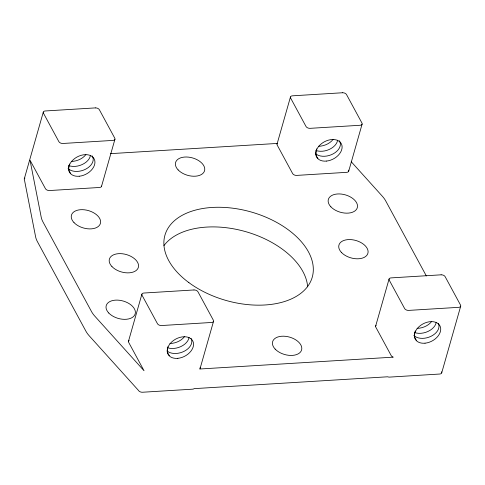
<?xml version="1.0" encoding="UTF-8"?>
<svg xmlns="http://www.w3.org/2000/svg" width="485" height="485" viewBox="0 0 485 485"><rect width="100%" height="100%" fill="white"/><g stroke="black" fill="none" stroke-linecap="round" stroke-linejoin="round"><path stroke-width="0.73" d="M24.292 178.838L43.292 112.138M101.535 186.307L114.945 139.237M128.483 341.27L141.887 294.201M200.135 368.37L213.539 321.3M277.05 144.063L290.46 96.994M348.709 171.163L362.113 124.099M375.651 326.126L389.055 279.063M441.708 372.862L460.708 306.162M110.416 153.654L277.481 143.421A3.189 1.916 15.9 0 0 277.214 145.1L292.619 173.551A3.195 1.916 15.9 0 0 296.632 175.406L346.733 172.333A3.189 1.916 15.9 0 0 348.545 170.126M351.231 161.735L382.38 196.279A31.913 19.164 15.9 0 1 385.708 200.923L426.321 275.916M441.55 371.825A3.189 1.916 15.9 0 1 439.737 374.032L389.637 377.1A3.189 1.916 15.9 0 1 387.636 376.79L194.115 388.643A3.189 1.916 15.9 0 1 192.569 389.176L142.463 392.244A3.189 1.916 15.9 0 1 138.449 390.389L89.216 335.79A31.913 19.164 15.9 0 1 85.887 331.152L37.363 241.554A31.913 19.164 15.9 0 1 35.611 236.813L24.45 179.88A3.189 1.916 15.9 0 1 24.523 178.389M24.717 178.195A3.189 1.916 15.9 0 1 24.953 178.031M163.96 245.592A76.594 45.99 15.9 0 1 245.859 231.697A76.594 45.99 15.9 0 1 307.648 286.847M200.093 367.594A3.189 1.916 15.9 0 1 199.705 369.012L393.226 357.154A3.189 1.916 15.9 0 1 391.213 355.614L375.808 327.169A3.189 1.916 15.9 0 1 376.075 325.483M101.577 186.058A3.189 1.916 15.9 0 1 99.564 187.471L49.464 190.544A3.195 1.916 15.9 0 1 45.451 188.689L30.04 160.244L41.207 217.183A31.913 19.164 15.9 0 0 42.959 221.918L91.483 311.515A31.913 19.164 15.9 0 0 94.805 316.153L144.045 370.752L128.64 342.307A3.189 1.916 15.9 0 1 128.713 340.816M128.907 340.628A3.189 1.916 15.9 0 1 129.143 340.458M337.621 140.207A13.883 9.209 -17.8 0 1 329.473 149.35A13.883 9.209 -17.8 0 1 315.844 150.435M339.33 140.741A13.883 9.209 -17.8 0 1 333.322 153.769A13.883 9.209 -17.8 0 1 315.68 153.769M333.062 139.431A13.883 9.209 -17.8 0 1 318.445 146.294M317.936 158.346A13.883 9.748 -39.7 0 1 316.244 150.332M316.45 149.604A13.883 9.748 -39.7 0 1 316.699 148.877M436.221 322.27A13.883 9.209 -17.8 0 1 428.067 331.413A13.883 9.209 -17.8 0 1 414.439 332.498M438.234 323.307A13.883 9.209 -17.8 0 1 431.165 336.232A13.883 9.209 -17.8 0 1 413.826 335.408M431.656 321.494A13.883 9.209 -17.8 0 1 417.039 328.357M416.53 340.409A13.883 9.748 -39.7 0 1 415.293 330.94M189.047 337.408A13.883 9.209 -17.8 0 1 180.899 346.557A13.883 9.209 -17.8 0 1 167.27 347.642M191.066 338.445A13.883 9.209 -17.8 0 1 184.379 351.176A13.883 9.209 -17.8 0 1 167.107 350.976M184.488 336.638A13.883 9.209 -17.8 0 1 169.871 343.501M169.362 355.547A13.883 9.748 -39.7 0 1 167.877 346.811M90.452 155.345A13.883 9.209 -17.8 0 1 82.304 164.494A13.883 9.209 -17.8 0 1 68.67 165.579M92.162 155.879A13.883 9.209 -17.8 0 1 85.778 169.113A13.883 9.209 -17.8 0 1 68.058 168.489M85.887 154.576A13.883 9.209 -17.8 0 1 71.271 161.438M70.761 173.484A13.883 9.748 -39.7 0 1 69.531 164.021M95.363 107.9L45.263 110.968A3.189 1.916 15.9 0 0 43.45 113.175L58.855 141.626A3.195 1.916 15.9 0 0 62.868 143.475L112.969 140.407A3.189 1.916 15.9 0 0 114.781 138.195L99.376 109.749A3.189 1.916 15.9 0 0 95.363 107.9M342.537 92.756L292.431 95.824A3.189 1.916 15.9 0 0 290.618 98.037L306.023 126.482A3.195 1.916 15.9 0 0 310.042 128.337L360.143 125.269A3.189 1.916 15.9 0 0 361.955 123.057L346.551 94.611A3.189 1.916 15.9 0 0 342.537 92.756M193.964 289.963L143.857 293.031A3.189 1.916 15.9 0 0 142.044 295.244L157.455 323.689A3.189 1.916 15.9 0 0 161.463 325.544L211.569 322.47A3.189 1.916 15.9 0 0 213.382 320.264L197.977 291.812A3.189 1.916 15.9 0 0 193.964 289.963M441.132 274.819L391.031 277.893A3.189 1.916 15.9 0 0 389.219 280.1L404.623 308.545A3.189 1.916 15.9 0 0 408.637 310.4L458.737 307.332A3.189 1.916 15.9 0 0 460.55 305.12L445.145 276.674A3.189 1.916 15.9 0 0 441.132 274.819M108.767 313.019A15.065 9.045 15.9 0 0 134.096 315.911A15.065 9.045 15.9 0 0 119.243 300.245A15.065 9.045 15.9 0 0 108.767 313.019M111.938 266.544A15.065 9.045 15.9 0 0 137.267 269.43A15.065 9.045 15.9 0 0 122.414 253.764A15.065 9.045 15.9 0 0 111.938 266.544M73.993 222.579A15.065 9.045 15.9 0 0 99.328 225.47A15.065 9.045 15.9 0 0 84.475 209.805A15.065 9.045 15.9 0 0 73.993 222.579M330.891 206.84A15.065 9.045 15.9 0 0 356.22 209.732A15.065 9.045 15.9 0 0 341.367 194.067A15.065 9.045 15.9 0 0 330.891 206.84M341.476 252.479A15.065 9.045 15.9 0 0 366.805 255.371A15.065 9.045 15.9 0 0 351.952 239.705A15.065 9.045 15.9 0 0 341.476 252.479M275.177 349.115A15.065 9.045 15.9 0 0 300.512 352.001A15.065 9.045 15.9 0 0 285.659 336.335A15.065 9.045 15.9 0 0 275.177 349.115M178.134 169.914A15.065 9.045 15.9 0 0 203.47 172.805A15.065 9.045 15.9 0 0 188.617 157.14A15.065 9.045 15.9 0 0 178.134 169.914M188.871 282.603A76.594 45.99 15.9 0 0 311.77 278.729A76.594 45.99 15.9 0 0 215.134 207.313A76.594 45.99 15.9 0 0 188.871 282.603M425.018 343.192A14.041 9.688 -28.4 0 0 440.022 325.987A14.041 9.688 -28.4 0 0 417.621 328.127A14.041 9.688 -28.4 0 0 425.018 343.192M177.843 358.33A14.041 9.688 -28.4 0 0 192.854 341.125A14.041 9.688 -28.4 0 0 170.447 343.265A14.041 9.688 -28.4 0 0 177.843 358.33M79.225 176.231A14.041 9.688 -28.4 0 0 94.235 159.019A14.041 9.688 -28.4 0 0 71.828 161.165A14.041 9.688 -28.4 0 0 79.225 176.231M326.399 161.087A14.041 9.688 -28.4 0 0 341.404 143.881A14.041 9.688 -28.4 0 0 319.003 146.021A14.041 9.688 -28.4 0 0 326.399 161.087"/></g></svg>
